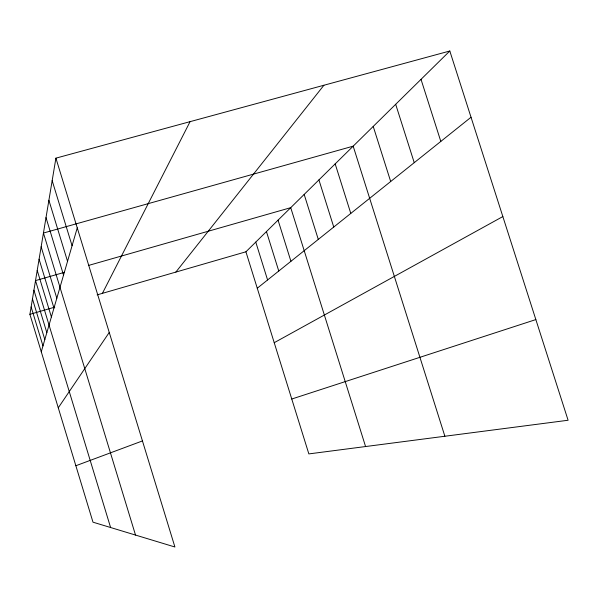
<?xml version="1.0" encoding="UTF-8"?>
<svg xmlns="http://www.w3.org/2000/svg" width="598" height="598" viewBox="0 0 598 598"><rect width="100%" height="100%" fill="white"/><g stroke="black" fill="none" stroke-linecap="round" stroke-linejoin="round"><path stroke-width="0.9" d="M55.913 158.149L174.908 546.998L92.989 522.181L29.9 314.339L55.913 158.149L449.808 51.002L568.1 420.252L308.852 453.904L245.92 251.795L449.808 51.002M41.269 351.796L77.254 227.875M102.415 293.341L190.074 121.656M58.275 407.806L109.247 332.436M175.857 272.083L323.929 85.245M257.26 288.221L471.03 117.245M274.22 342.691L502.851 216.558M75.856 465.737L142.451 440.935M291.764 399.023L535.853 319.579M29.9 314.339L54.769 307.14M97.138 294.874L245.92 251.795M64.606 272.284L35.521 280.597L110.6 527.511M88.511 265.452L290.725 207.67L365.572 446.542M421.014 79.362L440.816 141.412M395.682 104.306L414.242 162.671M373.227 126.425L390.688 181.508M444.875 436.241L353.179 146.166L43.445 233.026L135.514 535.061M335.179 163.889L350.794 213.411M318.921 179.901L333.751 227.038M304.173 194.425L318.293 239.409M278.055 220.146L290.927 261.289M266.446 231.576L278.765 271.021M255.772 242.093L267.583 279.961M52.168 180.626L72.066 245.718M48.894 200.285L67.537 261.326M46.009 217.62L63.545 275.087M41.15 246.802L56.817 298.238M39.087 259.196L53.962 308.075M37.218 270.408L51.383 316.962M33.929 290.165L46.831 332.63M32.471 298.918L44.82 339.567M31.133 306.946L42.974 345.936"/></g></svg>
